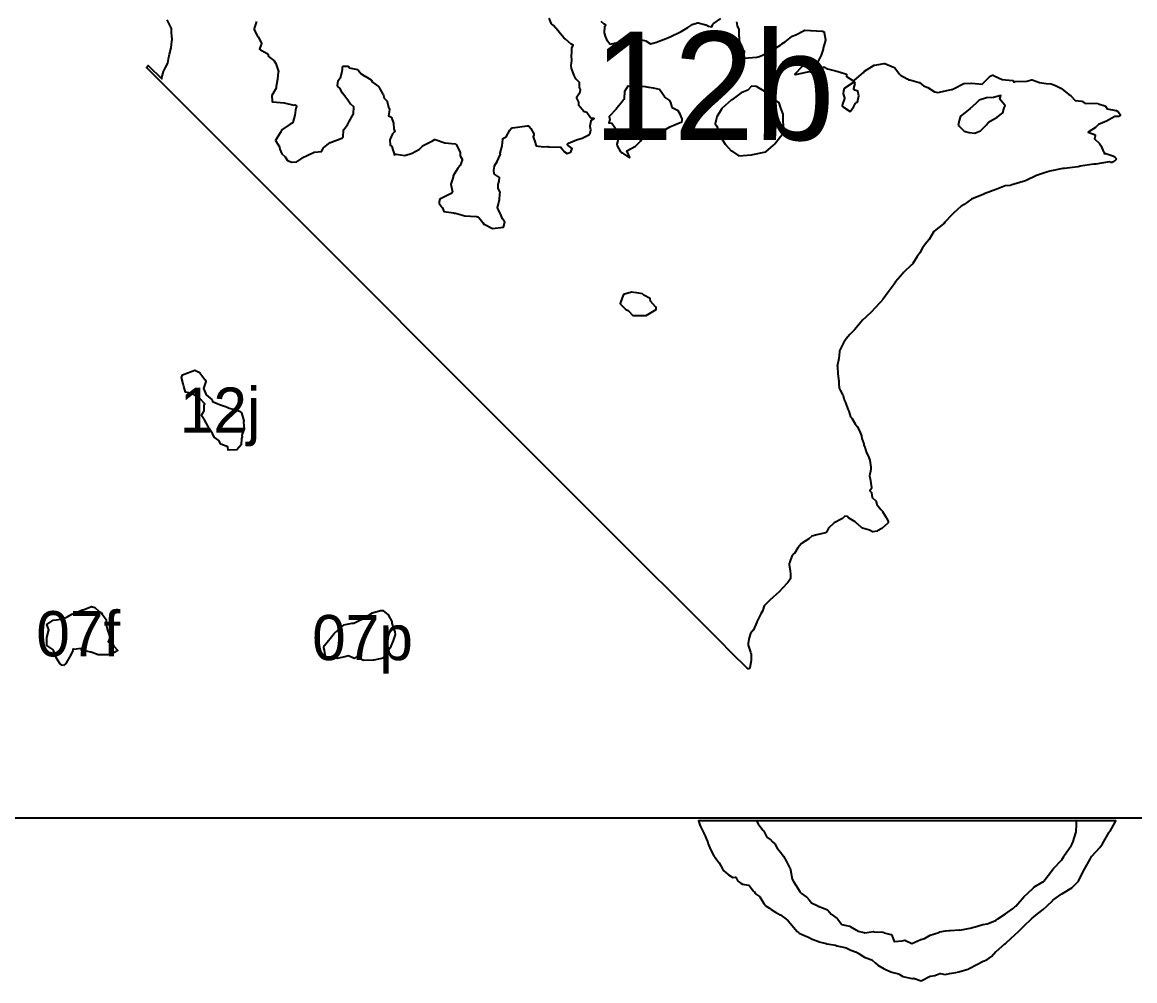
# Model space of a CAD drawing. Header units: millimetres. Extents: x 0 to 600, y 0 to 900.
# Drawn here: x 388.3 to 449.9, y 723.8 to 776.8 of the extents above; entities that cross this region are included whole.
import ezdxf
from ezdxf.enums import TextEntityAlignment as Align

# ---------------------------------------------------------------- set-up
doc = ezdxf.new("R2010")
doc.units = ezdxf.units.MM
doc.layers.add('CORTE', color=1, linetype='Continuous')
doc.layers.add('GRABADO', color=5, linetype='Continuous')

msp = doc.modelspace()

# ---------------------------------------------------------------- linework, layer by layer
at = {"layer": 'CORTE'}
for points in [[(401.284, 776.835), (401.144, 776.443), (401.147, 776.436), (401.148, 776.43), (401.156, 776.38), (401.318, 776.059), (401.368, 775.99), (401.371, 775.986), (401.373, 775.982), (401.542, 775.664), (401.544, 775.659), (401.547, 775.651), (401.549, 775.643), (401.55, 775.635), (401.55, 775.629), (401.55, 775.622), (401.549, 775.614), (401.547, 775.608), (401.452, 775.298), (401.5, 775.271), (401.872, 775.063), (401.879, 775.059), (401.885, 775.054), (401.889, 775.05), (401.896, 775.042), (401.901, 775.035), (401.903, 775.031), (401.906, 775.025), (401.908, 775.019), (401.943, 774.888), (402.244, 774.678), (402.252, 774.671), (402.258, 774.663), (402.261, 774.659), (402.346, 774.514), (402.348, 774.509), (402.351, 774.502), (402.48, 774.115), (402.487, 774.095), (402.488, 774.091), (402.49, 774.084), (402.49, 774.077), (402.49, 774.07), (402.489, 774.062), (402.488, 774.055), (402.486, 774.049), (402.484, 774.045), (402.478, 774.032), (402.433, 773.636), (402.433, 773.634), (402.366, 773.237), (402.368, 773.233), (402.369, 773.228), (402.375, 773.185), (402.376, 773.179), (402.375, 773.171), (402.375, 773.164), (402.373, 773.157), (402.371, 773.149), (402.368, 773.142), (402.365, 773.138), (402.118, 772.738), (402.149, 772.426), (402.15, 772.42), (402.149, 772.414), (402.149, 772.41), (402.147, 772.397), (402.177, 772.396), (402.179, 772.396), (402.804, 772.333), (402.808, 772.333), (403.347, 772.21), (403.413, 772.215), (403.419, 772.215), (403.424, 772.215), (403.431, 772.214), (403.438, 772.212), (403.446, 772.208), (403.453, 772.205), (403.46, 772.201), (403.47, 772.192), (403.475, 772.185), (403.479, 772.18), (403.482, 772.174), (403.486, 772.166), (403.488, 772.159), (403.489, 772.153), (403.49, 772.144), (403.49, 772.136), (403.489, 772.128), (403.488, 772.123), (403.486, 772.115), (403.483, 772.108), (403.466, 772.072), (403.464, 772.069), (403.461, 772.063), (403.401, 771.659), (403.401, 771.655), (403.296, 771.249), (403.295, 771.245), (403.292, 771.238), (403.288, 771.23), (403.284, 771.224), (403.279, 771.219), (403.274, 771.214), (403.268, 771.208), (403.261, 771.204), (403.256, 771.202), (403.149, 771.154), (402.678, 770.836), (402.582, 770.675), (402.326, 770.25), (402.55, 769.904), (402.552, 769.9), (402.556, 769.893), (402.558, 769.885), (402.559, 769.88), (402.577, 769.769), (402.674, 769.507), (402.848, 769.364), (402.853, 769.36), (402.858, 769.354), (402.861, 769.35), (402.997, 769.148), (403.225, 769.056), (403.503, 769.075), (403.804, 769.277), (403.809, 769.28), (404.117, 769.429), (404.473, 769.6), (404.476, 769.602), (404.485, 769.605), (404.492, 769.607), (404.496, 769.607), (404.874, 769.645), (404.989, 769.844), (404.992, 769.85), (404.998, 769.857), (405.002, 769.861), (405.005, 769.864), (405.354, 770.137), (405.359, 770.141), (405.365, 770.144), (405.37, 770.146), (405.991, 770.377), (406.043, 770.4), (406.044, 770.404), (406.047, 770.409), (406.067, 770.45), (406.092, 770.814), (406.093, 770.819), (406.094, 770.826), (406.097, 770.834), (406.1, 770.842), (406.104, 770.848), (406.107, 770.852), (406.312, 771.106), (406.414, 771.308), (406.649, 771.724), (406.647, 771.728), (406.645, 771.737), (406.645, 771.746), (406.659, 772.118), (406.494, 772.252), (406.489, 772.256), (406.485, 772.261), (406.483, 772.263), (406.326, 772.476), (406.325, 772.476), (406.172, 772.693), (406.037, 772.86), (406.034, 772.865), (406.031, 772.869), (405.881, 773.142), (405.783, 773.24), (405.78, 773.244), (405.775, 773.251), (405.771, 773.258), (405.768, 773.263), (405.766, 773.269), (405.764, 773.279), (405.763, 773.291), (405.763, 773.299), (405.794, 773.548), (405.795, 773.554), (405.797, 773.561), (405.8, 773.569), (405.804, 773.576), (405.807, 773.581), (405.951, 773.771), (406.014, 774.088), (406.015, 774.09), (406.037, 774.18), (406.028, 774.279), (406.027, 774.284), (406.028, 774.292), (406.029, 774.301), (406.031, 774.307), (406.033, 774.312), (406.036, 774.319), (406.039, 774.324), (406.044, 774.331), (406.049, 774.337), (406.054, 774.342), (406.061, 774.347), (406.066, 774.35), (406.072, 774.353), (406.079, 774.356), (406.084, 774.357), (406.091, 774.359), (406.097, 774.36), (406.308, 774.368), (406.312, 774.367), (406.319, 774.367), (406.326, 774.365), (406.332, 774.364), (406.34, 774.36), (406.347, 774.356), (406.352, 774.353), (406.356, 774.349), (406.364, 774.342), (406.369, 774.334), (406.405, 774.275), (406.866, 774.169), (406.873, 774.167), (406.885, 774.162), (406.894, 774.156), (406.898, 774.153), (406.903, 774.149), (406.907, 774.144), (407.071, 773.938), (407.282, 773.817), (407.284, 773.816), (407.622, 773.599), (407.626, 773.596), (407.632, 773.59), (407.636, 773.586), (407.64, 773.582), (407.643, 773.576), (407.705, 773.467), (408.03, 773.233), (408.034, 773.229), (408.041, 773.222), (408.046, 773.216), (408.049, 773.212), (408.108, 773.108), (408.274, 772.817), (408.276, 772.814), (408.279, 772.808), (408.337, 772.598), (408.491, 772.444), (408.494, 772.439), (408.498, 772.435), (408.502, 772.428), (408.505, 772.422), (408.507, 772.416), (408.509, 772.41), (408.576, 772.089), (408.621, 772.035), (408.624, 772.031), (408.627, 772.026), (408.631, 772.018), (408.634, 772.01), (408.635, 772.004), (408.636, 771.999), (408.637, 771.993), (408.637, 771.985), (408.625, 771.83), (408.624, 771.828), (408.592, 771.605), (408.71, 771.554), (408.713, 771.553), (408.72, 771.549), (408.73, 771.54), (408.737, 771.532), (408.741, 771.526), (408.745, 771.518), (408.747, 771.513), (408.86, 771.202), (408.862, 771.196), (408.864, 771.185), (408.879, 770.893), (408.921, 770.791), (408.923, 770.786), (408.925, 770.778), (408.926, 770.771), (408.927, 770.764), (408.926, 770.754), (408.924, 770.746), (408.923, 770.741), (408.92, 770.734), (408.917, 770.727), (408.913, 770.721), (408.908, 770.715), (408.904, 770.71), (408.805, 770.617), (408.656, 770.29), (408.679, 769.986), (408.725, 769.963), (408.733, 769.958), (408.742, 769.95), (408.749, 769.942), (408.754, 769.935), (408.757, 769.929), (408.759, 769.924), (408.849, 769.672), (408.849, 769.671), (408.898, 769.515), (408.899, 769.509), (408.9, 769.501), (408.901, 769.493), (408.9, 769.487), (408.9, 769.481), (408.898, 769.474), (408.895, 769.466), (408.892, 769.46), (408.891, 769.458), (408.984, 769.489), (408.99, 769.491), (408.996, 769.492), (409.002, 769.492), (409.01, 769.492), (409.016, 769.492), (409.481, 769.417), (409.897, 769.548), (410.291, 769.768), (410.456, 769.933), (410.46, 769.937), (410.467, 769.942), (410.472, 769.945), (411.019, 770.235), (411.105, 770.29), (411.109, 770.293), (411.117, 770.296), (411.124, 770.298), (411.13, 770.3), (411.139, 770.301), (411.146, 770.301), (411.153, 770.3), (411.159, 770.299), (411.165, 770.298), (411.692, 770.123), (412.285, 770.056), (412.29, 770.055), (412.296, 770.053), (412.304, 770.05), (412.312, 770.046), (412.317, 770.043), (412.321, 770.04), (412.327, 770.034), (412.333, 770.028), (412.337, 770.022), (412.34, 770.016), (412.366, 769.967), (412.536, 769.618), (412.538, 769.614), (412.541, 769.606), (412.542, 769.599), (412.543, 769.594), (412.556, 769.399), (412.657, 769.219), (412.66, 769.213), (412.663, 769.204), (412.664, 769.198), (412.666, 769.192), (412.666, 769.184), (412.666, 769.174), (412.665, 769.167), (412.664, 769.162), (412.661, 769.156), (412.543, 768.865), (412.542, 768.861), (412.537, 768.853), (412.533, 768.848), (412.397, 768.681), (412.157, 768.29), (412.159, 768.275), (412.161, 768.25), (412.162, 768.245), (412.162, 768.235), (412.16, 768.227), (412.159, 768.222), (412.028, 767.823), (412.111, 767.472), (412.112, 767.468), (412.113, 767.462), (412.116, 767.421), (412.116, 767.416), (412.116, 767.407), (412.113, 767.397), (412.111, 767.39), (412.094, 767.35), (412.092, 767.345), (412.089, 767.339), (412.084, 767.333), (412.08, 767.328), (412.074, 767.322), (412.066, 767.316), (412.062, 767.314), (412.059, 767.312), (411.944, 767.26), (411.429, 766.999), (411.383, 766.88), (411.392, 766.763), (411.56, 766.543), (411.564, 766.537), (411.569, 766.528), (411.571, 766.523), (411.636, 766.324), (412.184, 766.244), (412.189, 766.243), (412.231, 766.23), (412.275, 766.228), (412.282, 766.227), (412.288, 766.226), (412.816, 766.077), (413.435, 766.05), (413.44, 766.05), (413.449, 766.048), (413.518, 766.023), (413.524, 766.021), (413.557, 766.003), (413.561, 766), (413.565, 765.997), (413.572, 765.992), (413.576, 765.987), (413.799, 765.711), (413.801, 765.708), (413.859, 765.621), (413.861, 765.62), (413.865, 765.618), (413.912, 765.594), (414.343, 765.387), (414.953, 765.445), (415.03, 765.726), (414.903, 765.901), (414.898, 765.909), (414.817, 766.1), (414.665, 766.418), (414.625, 766.492), (414.623, 766.497), (414.62, 766.504), (414.619, 766.509), (414.618, 766.516), (414.617, 766.526), (414.618, 766.534), (414.618, 766.539), (414.619, 766.544), (414.653, 766.664), (414.731, 766.974), (414.739, 767.276), (414.739, 767.281), (414.74, 767.286), (414.757, 767.38), (414.659, 767.595), (414.656, 767.605), (414.655, 767.615), (414.647, 767.796), (414.647, 767.804), (414.649, 767.811), (414.65, 767.816), (414.706, 767.995), (414.734, 768.194), (414.457, 768.376), (414.453, 768.379), (414.447, 768.385), (414.441, 768.391), (414.438, 768.395), (414.434, 768.402), (414.43, 768.41), (414.428, 768.415), (414.427, 768.422), (414.426, 768.428), (414.408, 768.597), (414.407, 768.603), (414.408, 768.613), (414.44, 768.833), (414.441, 768.836), (414.443, 768.843), (414.447, 768.853), (414.589, 769.087), (414.777, 769.492), (414.774, 769.498), (414.772, 769.504), (414.771, 769.511), (414.77, 769.52), (414.77, 769.529), (414.772, 769.538), (414.881, 769.95), (414.908, 770.322), (414.909, 770.329), (414.912, 770.34), (414.917, 770.351), (414.921, 770.357), (414.924, 770.362), (414.928, 770.367), (414.934, 770.373), (414.946, 770.381), (415.097, 770.446), (415.297, 770.816), (415.3, 770.821), (415.353, 770.893), (415.355, 770.895), (415.368, 770.909), (415.372, 770.914), (415.378, 770.919), (415.383, 770.922), (415.388, 770.925), (415.427, 770.942), (415.431, 770.944), (415.438, 770.946), (415.444, 770.947), (416.266, 771.063), (416.274, 771.064), (416.28, 771.064), (416.285, 771.063), (416.323, 771.056), (416.33, 771.054), (416.335, 771.052), (416.342, 771.049), (416.348, 771.044), (416.353, 771.041), (416.359, 771.036), (416.364, 771.03), (416.372, 771.019), (416.457, 770.911), (416.46, 770.906), (416.625, 770.619), (416.627, 770.614), (416.629, 770.609), (416.631, 770.602), (416.633, 770.594), (416.633, 770.581), (416.631, 770.571), (416.63, 770.565), (416.596, 770.455), (416.678, 770.193), (416.751, 769.96), (417.166, 769.903), (417.379, 769.914), (417.383, 769.914), (417.388, 769.914), (417.396, 769.912), (417.401, 769.911), (417.457, 769.893), (418.088, 769.882), (418.095, 769.882), (418.105, 769.88), (418.111, 769.878), (418.119, 769.875), (418.126, 769.871), (418.13, 769.868), (418.136, 769.863), (418.144, 769.856), (418.147, 769.851), (418.315, 769.617), (418.468, 769.528), (418.647, 769.606), (418.684, 769.665), (418.748, 769.8), (418.526, 769.966), (418.521, 769.969), (418.514, 769.977), (418.509, 769.983), (418.506, 769.988), (418.502, 769.995), (418.5, 770), (418.498, 770.008), (418.496, 770.016), (418.495, 770.024), (418.496, 770.033), (418.497, 770.039), (418.498, 770.046), (418.5, 770.051), (418.503, 770.06), (418.508, 770.067), (418.512, 770.073), (418.517, 770.079), (418.522, 770.083), (418.527, 770.087), (418.535, 770.092), (418.54, 770.094), (418.987, 770.285), (418.991, 770.286), (419.298, 770.376), (419.666, 770.554), (419.745, 770.655), (419.784, 770.84), (419.74, 771.03), (419.739, 771.035), (419.738, 771.042), (419.739, 771.052), (419.739, 771.057), (419.79, 771.344), (419.791, 771.35), (419.793, 771.354), (419.796, 771.363), (419.801, 771.37), (419.804, 771.375), (419.81, 771.382), (419.815, 771.386), (419.821, 771.391), (419.827, 771.394), (419.961, 771.466), (419.823, 771.474), (419.817, 771.475), (419.81, 771.476), (419.804, 771.478), (419.797, 771.481), (419.789, 771.486), (419.778, 771.494), (419.77, 771.502), (419.562, 771.794), (419.422, 771.829), (419.418, 771.831), (419.412, 771.833), (419.405, 771.836), (419.398, 771.841), (419.389, 771.848), (419.385, 771.853), (419.124, 772.176), (419.121, 772.18), (419.117, 772.187), (419.115, 772.192), (419.112, 772.199), (419.109, 772.213), (419.109, 772.224), (419.119, 772.378), (419.007, 772.594), (419.005, 772.598), (419.002, 772.607), (419, 772.615), (418.999, 772.62), (418.998, 772.628), (418.999, 772.634), (419, 772.641), (419.002, 772.65), (419.004, 772.655), (419.006, 772.66), (419.009, 772.666), (419.186, 772.945), (419.21, 773.068), (419.17, 773.141), (419.167, 773.147), (419.165, 773.155), (419.163, 773.162), (419.162, 773.169), (419.147, 773.46), (418.963, 773.644), (418.958, 773.649), (418.954, 773.655), (418.951, 773.66), (418.864, 773.843), (418.863, 773.846), (418.737, 774.19), (418.709, 774.239), (418.707, 774.242), (418.705, 774.247), (418.703, 774.256), (418.702, 774.263), (418.687, 774.388), (418.686, 774.396), (418.687, 774.403), (418.723, 774.7), (418.709, 774.938), (418.709, 774.943), (418.724, 775.125), (418.733, 775.334), (418.734, 775.34), (418.735, 775.349), (418.737, 775.353), (418.794, 775.522), (418.703, 775.578), (418.699, 775.581), (418.375, 775.852), (418.373, 775.854), (418.293, 775.929), (418.024, 776.235), (418.022, 776.238), (417.95, 776.336), (417.711, 776.608), (417.598, 776.703), (417.593, 776.707), (417.587, 776.714), (417.581, 776.723), (417.579, 776.727), (417.577, 776.732), (417.476, 777.026)], [(427.841, 776.821), (427.878, 776.593), (427.96, 776.436), (427.962, 776.431), (427.965, 776.423), (427.966, 776.418), (427.967, 776.41), (427.967, 776.404), (427.966, 776.069), (427.965, 776.004), (427.98, 775.983), (427.983, 775.978), (427.988, 775.969), (427.99, 775.961), (427.992, 775.955), (427.992, 775.949), (428.017, 775.589), (428.128, 775.39), (428.254, 775.225), (428.257, 775.221), (428.262, 775.212), (428.265, 775.205), (428.268, 775.197), (428.269, 775.189), (428.27, 775.183), (428.269, 775.176), (428.238, 774.812), (428.238, 774.807), (428.256, 774.803), (428.974, 774.864), (429.117, 774.892), (429.314, 774.988), (429.758, 775.214), (430.288, 775.544), (430.352, 775.589), (430.354, 775.59), (430.539, 775.709), (430.912, 776.009), (430.918, 776.014), (430.928, 776.019), (431.117, 776.087), (431.581, 776.34), (431.585, 776.343), (431.592, 776.345), (431.6, 776.347), (431.608, 776.349), (431.615, 776.349), (431.62, 776.349), (431.931, 776.328), (432.598, 776.297), (432.603, 776.297), (432.606, 776.296), (432.643, 776.288), (432.648, 776.287), (432.659, 776.284), (432.667, 776.279), (432.671, 776.276), (432.675, 776.273), (432.681, 776.268), (432.688, 776.26), (432.693, 776.253), (432.695, 776.249), (432.698, 776.243), (432.701, 776.235), (432.702, 776.228), (432.765, 775.822), (432.765, 775.817), (432.765, 775.811), (432.764, 775.801), (432.763, 775.795), (432.651, 775.408), (432.651, 775.406), (432.639, 775.369), (432.646, 775.33), (432.647, 775.326), (432.647, 775.319), (432.647, 775.311), (432.646, 775.306), (432.645, 775.298), (432.643, 775.293), (432.504, 774.907), (432.502, 774.902), (432.5, 774.899), (432.336, 774.601), (432.333, 774.595), (432.327, 774.587), (432.322, 774.582), (432.318, 774.578), (432.31, 774.573), (432.303, 774.569), (432.296, 774.566), (432.288, 774.564), (432.282, 774.563), (432.276, 774.562), (431.783, 774.543), (431.486, 774.451), (431.475, 774.355), (431.473, 774.346), (431.47, 774.337), (431.467, 774.331), (431.464, 774.326), (431.459, 774.319), (431.073, 773.92), (431.134, 773.894), (431.866, 774.062), (431.87, 774.062), (431.875, 774.063), (431.884, 774.063), (431.89, 774.062), (431.943, 774.055), (432.303, 774.147), (432.648, 774.301), (432.652, 774.303), (432.659, 774.305), (432.666, 774.306), (432.671, 774.306), (432.68, 774.307), (432.687, 774.306), (432.693, 774.305), (432.702, 774.302), (432.707, 774.3), (432.836, 774.24), (432.842, 774.237), (432.87, 774.218), (433.401, 774.086), (433.403, 774.086), (433.882, 773.942), (433.887, 773.94), (433.895, 773.936), (433.902, 773.932), (433.906, 773.929), (433.912, 773.923), (433.918, 773.917), (433.921, 773.913), (433.926, 773.906), (433.929, 773.897), (433.931, 773.892), (433.933, 773.886), (433.934, 773.879), (433.934, 773.873), (433.935, 773.791), (434.286, 773.564), (434.29, 773.561), (434.296, 773.556), (434.302, 773.55), (434.305, 773.545), (434.309, 773.539), (434.313, 773.531), (434.315, 773.525), (434.317, 773.518), (434.318, 773.509), (434.318, 773.501), (434.318, 773.496), (434.317, 773.488), (434.315, 773.479), (434.312, 773.473), (434.309, 773.466), (434.305, 773.46), (434.301, 773.454), (434.296, 773.449), (434.29, 773.444), (434.285, 773.44), (433.796, 773.129), (433.759, 772.989), (433.743, 772.826), (433.813, 772.61), (433.815, 772.604), (433.816, 772.595), (433.816, 772.588), (433.816, 772.58), (433.815, 772.572), (433.813, 772.566), (433.713, 772.264), (433.69, 772.161), (433.713, 772.123), (434.128, 771.858), (434.314, 772.09), (434.43, 772.311), (434.435, 772.319), (434.439, 772.324), (434.444, 772.329), (434.45, 772.333), (434.457, 772.338), (434.464, 772.341), (434.467, 772.342), (434.534, 772.365), (434.604, 772.72), (434.553, 772.974), (434.384, 773.034), (434.378, 773.036), (434.372, 773.04), (434.368, 773.042), (434.362, 773.047), (434.354, 773.055), (434.347, 773.064), (434.343, 773.072), (434.34, 773.077), (434.338, 773.086), (434.336, 773.093), (434.336, 773.097), (434.335, 773.106), (434.336, 773.116), (434.337, 773.12), (434.401, 773.405), (434.363, 773.502), (434.36, 773.508), (434.358, 773.518), (434.358, 773.524), (434.358, 773.533), (434.358, 773.541), (434.359, 773.546), (434.361, 773.553), (434.366, 773.564), (434.369, 773.569), (434.372, 773.573), (434.377, 773.579), (434.381, 773.584), (434.863, 774.005), (434.916, 774.075), (434.919, 774.079), (434.922, 774.082), (434.929, 774.088), (435.466, 774.416), (435.47, 774.418), (435.477, 774.421), (435.485, 774.424), (435.489, 774.425), (436.017, 774.513), (436.023, 774.514), (436.03, 774.514), (436.036, 774.514), (436.042, 774.513), (436.052, 774.51), (436.056, 774.508), (436.526, 774.31), (436.53, 774.308), (436.581, 774.278), (436.587, 774.275), (436.596, 774.268), (436.601, 774.262), (436.865, 773.916), (436.92, 773.87), (437.28, 773.659), (437.365, 773.609), (437.43, 773.604), (437.435, 773.603), (437.441, 773.602), (437.955, 773.461), (437.96, 773.459), (437.97, 773.455), (437.978, 773.45), (438.198, 773.276), (438.428, 773.178), (438.432, 773.175), (438.434, 773.174), (438.795, 772.945), (438.885, 772.922), (438.978, 772.913), (439.74, 773.063), (439.742, 773.064), (439.783, 773.07), (439.847, 773.1), (440.42, 773.399), (440.425, 773.401), (440.431, 773.403), (440.439, 773.405), (440.446, 773.406), (440.856, 773.429), (440.861, 773.429), (440.864, 773.429), (441.441, 773.374), (441.865, 773.798), (441.875, 773.806), (441.946, 773.84), (441.952, 773.842), (442.01, 773.859), (442.016, 773.861), (442.025, 773.861), (442.029, 773.862), (442.036, 773.861), (442.047, 773.86), (442.055, 773.857), (442.065, 773.853), (442.074, 773.847), (442.078, 773.843), (442.099, 773.825), (442.545, 773.616), (443.12, 773.562), (443.131, 773.561), (443.142, 773.556), (443.15, 773.552), (443.157, 773.547), (443.164, 773.541), (443.169, 773.535), (443.173, 773.53), (443.177, 773.523), (443.182, 773.512), (443.186, 773.496), (443.186, 773.485), (443.185, 773.481), (443.184, 773.473), (443.183, 773.468), (443.262, 773.504), (443.267, 773.506), (443.277, 773.509), (443.284, 773.51), (443.288, 773.511), (443.906, 773.531), (444.167, 773.601), (444.173, 773.602), (444.179, 773.603), (444.185, 773.603), (444.194, 773.602), (444.202, 773.601), (444.208, 773.599), (444.603, 773.458), (444.976, 773.403), (445.251, 773.378), (445.258, 773.377), (445.265, 773.375), (445.49, 773.299), (445.496, 773.297), (445.792, 773.141), (445.796, 773.138), (445.864, 773.089), (445.865, 773.089), (446.215, 772.814), (446.337, 772.736), (446.342, 772.733), (446.349, 772.727), (446.352, 772.724), (446.587, 772.464), (446.963, 772.417), (446.968, 772.416), (446.976, 772.414), (446.985, 772.411), (446.99, 772.407), (446.994, 772.405), (447.141, 772.3), (447.426, 772.321), (447.432, 772.321), (447.858, 772.289), (447.866, 772.288), (447.872, 772.286), (448.232, 772.169), (448.238, 772.167), (448.245, 772.163), (448.25, 772.16), (448.254, 772.157), (448.261, 772.151), (448.266, 772.144), (448.269, 772.14), (448.358, 772.004), (448.841, 771.908), (448.848, 771.906), (448.855, 771.903), (448.86, 771.901), (448.94, 771.853), (448.961, 771.842), (448.966, 771.839), (448.97, 771.836), (448.977, 771.83), (448.982, 771.824), (448.985, 771.82), (449.067, 771.695), (449.068, 771.692), (449.072, 771.685), (449.074, 771.678), (449.076, 771.672), (449.077, 771.665), (449.077, 771.657), (449.077, 771.649), (449.076, 771.642), (449.074, 771.635), (449.072, 771.63), (449.069, 771.621), (449.061, 771.61), (449.057, 771.605), (449.05, 771.599), (449.041, 771.592), (449.035, 771.589), (449.027, 771.586), (449.017, 771.583), (449.01, 771.582), (449.006, 771.582), (448.783, 771.574), (448.318, 771.325), (448.315, 771.324), (447.883, 771.139), (447.716, 770.972), (447.71, 770.967), (447.307, 770.702), (447.653, 770.581), (447.658, 770.579), (447.664, 770.575), (447.668, 770.573), (447.674, 770.569), (447.683, 770.56), (447.689, 770.551), (447.695, 770.541), (447.698, 770.531), (447.7, 770.522), (447.701, 770.512), (447.7, 770.501), (447.699, 770.494), (447.661, 770.345), (447.932, 770.074), (447.936, 770.07), (447.992, 769.995), (447.994, 769.992), (447.999, 769.983), (448.001, 769.978), (448.11, 769.704), (448.183, 769.595), (448.186, 769.59), (448.189, 769.583), (448.192, 769.576), (448.193, 769.57), (448.195, 769.562), (448.195, 769.554), (448.195, 769.547), (448.193, 769.539), (448.192, 769.534), (448.191, 769.532), (448.272, 769.524), (448.278, 769.523), (448.284, 769.522), (448.678, 769.391), (448.683, 769.389), (448.69, 769.386), (448.695, 769.382), (448.699, 769.38), (448.82, 769.282), (448.825, 769.278), (448.831, 769.271), (448.834, 769.266), (448.836, 769.263), (448.84, 769.256), (448.844, 769.247), (448.845, 769.24), (448.846, 769.232), (448.847, 769.223), (448.846, 769.218), (448.846, 769.213), (448.844, 769.203), (448.841, 769.195), (448.838, 769.189), (448.835, 769.184), (448.831, 769.178), (448.826, 769.173), (448.82, 769.167), (448.815, 769.163), (448.643, 769.047), (448.638, 769.043), (448.633, 769.041), (448.625, 769.038), (448.618, 769.036), (448.612, 769.035), (448.605, 769.035), (448.599, 769.035), (448.59, 769.035), (448.584, 769.037), (448.473, 769.066), (447.736, 768.933), (447.729, 768.932), (447.721, 768.932), (447.718, 768.932), (447.614, 768.942), (446.866, 768.82), (446.743, 768.799), (446.741, 768.799), (445.995, 768.706), (445.895, 768.693), (445.186, 768.543), (444.937, 768.468), (444.438, 768.32), (443.878, 768.04), (443.874, 768.039), (443.775, 768.001), (443.707, 767.974), (443.704, 767.973), (443.016, 767.769), (443.012, 767.768), (443.006, 767.767), (442.72, 767.732), (442.254, 767.557), (441.552, 767.289), (441.547, 767.287), (441.544, 767.286), (441.538, 767.283), (440.857, 767.002), (440.437, 766.715), (440.277, 766.617), (439.859, 766.218), (439.779, 766.145), (439.38, 765.734), (439.313, 765.645), (439.31, 765.641), (439.303, 765.634), (438.775, 765.224), (438.769, 765.216), (438.499, 764.772), (438.497, 764.768), (438.376, 764.616), (438.145, 764.3), (437.984, 764.035), (437.983, 764.033), (437.847, 763.837), (437.599, 763.436), (437.595, 763.432), (437.537, 763.363), (437.534, 763.36), (437.09, 762.944), (437.027, 762.871), (436.648, 762.423), (436.64, 762.408), (436.638, 762.402), (436.567, 762.305), (436.288, 761.926), (436.287, 761.924), (436.228, 761.853), (435.944, 761.454), (435.799, 761.292), (435.5, 760.966), (435.326, 760.779), (435.325, 760.777), (435.002, 760.471), (434.822, 760.301), (434.55, 759.99), (434.367, 759.777), (434.109, 759.505), (433.905, 759.266), (433.759, 759.045), (433.563, 758.649), (433.547, 758.608), (433.536, 758.553), (433.498, 758.19), (433.429, 757.826), (433.429, 757.826), (433.419, 757.777), (433.429, 757.755), (433.432, 757.747), (433.435, 757.737), (433.435, 757.731), (433.455, 757.357), (433.49, 757.048), (433.503, 756.942), (433.503, 756.938), (433.507, 756.78), (433.517, 756.538), (433.577, 756.434), (433.73, 756.163), (433.732, 756.159), (433.736, 756.15), (433.737, 756.145), (433.8, 755.901), (433.872, 755.755), (433.873, 755.751), (434.009, 755.379), (434.021, 755.358), (434.023, 755.354), (434.025, 755.35), (434.053, 755.27), (434.157, 754.959), (434.226, 754.882), (434.23, 754.877), (434.414, 754.576), (434.519, 754.424), (434.522, 754.42), (434.641, 754.179), (434.641, 754.177), (434.76, 753.906), (434.762, 753.9), (434.764, 753.894), (434.787, 753.761), (434.884, 753.453), (434.886, 753.447), (434.887, 753.438), (434.887, 753.432), (434.885, 753.367), (434.899, 753.355), (434.905, 753.35), (434.911, 753.342), (434.914, 753.338), (434.918, 753.331), (434.92, 753.325), (435.041, 752.965), (435.125, 752.799), (435.127, 752.795), (435.217, 752.562), (435.218, 752.557), (435.219, 752.552), (435.269, 752.178), (435.278, 752.138), (435.279, 752.133), (435.279, 752.128), (435.279, 752.055), (435.278, 752.049), (435.278, 752.046), (435.208, 751.693), (435.263, 751.432), (435.264, 751.427), (435.274, 751.29), (435.319, 751.048), (435.321, 751.041), (435.321, 751.032), (435.32, 751.029), (435.32, 751.022), (435.318, 751.015), (435.316, 751.009), (435.313, 751.001), (435.309, 750.995), (435.221, 750.858), (435.296, 750.783), (435.299, 750.78), (435.304, 750.774), (435.308, 750.767), (435.311, 750.76), (435.314, 750.75), (435.315, 750.745), (435.357, 750.486), (435.553, 750.303), (435.56, 750.294), (435.564, 750.287), (435.567, 750.282), (435.57, 750.273), (435.572, 750.266), (435.606, 750.096), (435.83, 749.836), (435.921, 749.735), (435.925, 749.729), (435.928, 749.724), (436.119, 749.379), (436.15, 749.349), (436.154, 749.345), (436.157, 749.34), (436.16, 749.336), (436.163, 749.331), (436.238, 749.157), (436.239, 749.153), (436.24, 749.149), (436.242, 749.141), (436.242, 749.131), (436.242, 749.125), (436.241, 749.119), (436.24, 749.111), (436.237, 749.104), (436.235, 749.1), (436.233, 749.094), (436.228, 749.087), (436.221, 749.078), (436.217, 749.075), (435.889, 748.783), (435.884, 748.779), (435.878, 748.775), (435.651, 748.64), (435.645, 748.636), (435.636, 748.633), (435.631, 748.631), (435.626, 748.63), (435.406, 748.595), (435.403, 748.594), (435.394, 748.594), (435.384, 748.595), (435.377, 748.597), (435.37, 748.599), (435.366, 748.6), (435.196, 748.682), (434.824, 748.788), (434.82, 748.79), (434.812, 748.793), (434.804, 748.798), (434.8, 748.801), (434.531, 749.027), (434.528, 749.03), (434.412, 749.152), (434.041, 749.371), (434.036, 749.375), (434.032, 749.378), (434.025, 749.384), (434.02, 749.391), (434.018, 749.393), (433.985, 749.447), (433.829, 749.457), (433.69, 749.318), (433.687, 749.315), (433.679, 749.31), (433.25, 749.083), (432.932, 748.796), (432.818, 748.58), (432.816, 748.576), (432.812, 748.57), (432.806, 748.563), (432.8, 748.558), (432.793, 748.553), (432.783, 748.548), (432.777, 748.545), (432.772, 748.544), (432.293, 748.432), (432.011, 748.346), (431.851, 748.212), (431.847, 748.209), (431.443, 747.955), (431.243, 747.716), (431.043, 747.401), (431.039, 747.396), (431.035, 747.391), (430.899, 747.25), (430.789, 746.924), (430.787, 746.92), (430.748, 746.833), (430.755, 746.771), (430.811, 746.446), (430.812, 746.443), (430.828, 746.251), (430.828, 746.247), (430.826, 746.01), (430.826, 746.006), (430.825, 745.997), (430.822, 745.987), (430.818, 745.978), (430.813, 745.97), (430.678, 745.794), (430.676, 745.791), (430.385, 745.481), (430.202, 745.277), (430.199, 745.274), (429.865, 744.982), (429.692, 744.803), (429.691, 744.802), (429.381, 744.504), (429.308, 744.255), (429.306, 744.247), (429.302, 744.24), (429.3, 744.236), (429.183, 744.058), (428.987, 743.64), (428.986, 743.637), (428.973, 743.614), (428.972, 743.609), (428.971, 743.606), (428.969, 743.602), (428.777, 743.164), (428.774, 743.157), (428.768, 743.148), (428.614, 742.964), (428.543, 742.721), (428.495, 742.424), (428.487, 742.318), (428.564, 742.097), (428.624, 741.93), (428.643, 741.865), (428.645, 741.862), (428.646, 741.855), (428.646, 741.85), (428.66, 741.49), (428.66, 741.483), (428.659, 741.476), (428.578, 741.062), (428.577, 741.058), (428.575, 741.052), (428.57, 741.043), (428.566, 741.035), (428.562, 741.03), (428.557, 741.025), (428.552, 741.021), (428.547, 741.017), (428.54, 741.012), (428.531, 741.008), (428.524, 741.006), (428.519, 741.005), (428.513, 741.004), (428.506, 741.003), (428.497, 741.004), (428.489, 741.005), (428.483, 741.006), (428.477, 741.008), (428.468, 741.012), (428.462, 741.017), (428.458, 741.02), (428.453, 741.023), (427.555, 741.922), (426.935, 742.541), (426.381, 743.096), (425.426, 744.051), (424.983, 744.494), (424.482, 744.995), (423.96, 745.517), (423.329, 746.147), (395.183, 774.293), (395.289, 774.399), (396.034, 773.655), (396.034, 773.707), (396.034, 773.713), (396.036, 773.721), (396.037, 773.726), (396.136, 774.065), (396.138, 774.07), (396.139, 774.074), (396.241, 774.288), (396.242, 774.29), (396.375, 774.523), (396.43, 774.855), (396.449, 774.942), (396.458, 775.024), (396.459, 775.03), (396.552, 775.38), (396.594, 775.753), (396.594, 775.756), (396.603, 775.804), (396.605, 775.848), (396.573, 776.209), (396.573, 776.213), (396.575, 776.448), (396.502, 776.587), (396.502, 776.588), (396.336, 776.928)], [(420.333, 776.858), (420.508, 776.703), (420.523, 776.702), (420.528, 776.701), (420.534, 776.699), (420.543, 776.696), (420.551, 776.692), (420.556, 776.689), (420.56, 776.686), (420.566, 776.681), (420.572, 776.674), (420.576, 776.668), (420.58, 776.66), (420.583, 776.655), (420.585, 776.649), (420.587, 776.64), (420.588, 776.633), (420.588, 776.628), (420.588, 776.619), (420.586, 776.609), (420.583, 776.599), (420.578, 776.59), (420.575, 776.586), (420.57, 776.579), (420.564, 776.573), (420.56, 776.569), (420.554, 776.565), (420.546, 776.56), (420.546, 776.56), (420.527, 776.204), (420.584, 775.958), (420.655, 775.838), (420.858, 775.588), (421.425, 775.701), (421.913, 776.037), (421.93, 776.09), (421.932, 776.095), (421.935, 776.102), (421.939, 776.109), (421.943, 776.115), (421.948, 776.12), (421.953, 776.124), (421.958, 776.128), (421.967, 776.133), (421.972, 776.136), (421.979, 776.139), (421.989, 776.141), (422, 776.142), (422.009, 776.141), (422.012, 776.141), (422.123, 776.121), (422.129, 776.12), (422.136, 776.118), (422.141, 776.115), (422.149, 776.111), (422.156, 776.107), (422.158, 776.104), (422.162, 776.102), (422.19, 776.072), (422.584, 775.822), (422.831, 775.758), (422.835, 775.757), (422.843, 775.754), (422.849, 775.75), (423.078, 775.603), (423.415, 775.684), (424.047, 775.934), (424.112, 775.961), (424.163, 775.982), (424.771, 776.273), (425.141, 776.505), (425.365, 776.655), (425.369, 776.657), (425.375, 776.66), (425.381, 776.662), (425.687, 776.76), (425.692, 776.762), (425.699, 776.763), (425.704, 776.763), (425.712, 776.763), (425.721, 776.762), (425.726, 776.761), (426.143, 776.647), (426.149, 776.646), (426.156, 776.643), (426.288, 776.575), (426.485, 776.531), (426.527, 776.668), (426.529, 776.673), (426.531, 776.677), (426.534, 776.682), (426.539, 776.689), (426.543, 776.694), (426.549, 776.7), (426.978, 777.003)], [(355.584, 732.757), (462.242, 732.757)]]:
    msp.add_lwpolyline(points, dxfattribs=at)
for points in [[(421.417, 769.627), (421.515, 769.557), (421.928, 769.282), (421.94, 769.307), (421.769, 769.68), (422.253, 769.936), (422.523, 770.217), (422.701, 770.477), (423.22, 770.592), (423.536, 770.647), (423.868, 770.843), (424.151, 771.005), (424.505, 771.147), (424.816, 771.276), (424.834, 771.353), (424.843, 771.451), (424.73, 771.713), (424.618, 771.896), (424.28, 772.054), (424.231, 772.301), (424.153, 772.458), (423.884, 772.646), (423.753, 772.832), (423.588, 773.068), (423.245, 773.144), (422.996, 773.175), (422.811, 773.209), (422.324, 773.233), (421.827, 773.258), (421.647, 772.958), (421.629, 772.564), (421.605, 772.515), (421.502, 772.377), (421.216, 772.031), (421.18, 771.985), (420.802, 771.572), (420.831, 771.415), (420.77, 771.23), (420.941, 771.211), (421.208, 770.838), (421.231, 770.676), (421.316, 770.404), (421.224, 770.039), (421.231, 769.979), (421.235, 769.95), (421.417, 769.627)], [(427.55, 769.677), (427.569, 769.668), (427.966, 769.391), (428.681, 769.449), (428.746, 769.465), (429.46, 769.623), (429.882, 769.997), (429.959, 770.069), (430.285, 770.47), (430.392, 770.591), (430.467, 770.877), (430.443, 771.137), (430.419, 771.28), (430.417, 771.505), (430.423, 771.698), (430.39, 771.803), (430.275, 772.084), (430.2, 772.324), (430.03, 772.433), (429.802, 772.647), (429.647, 772.803), (429.404, 772.966), (429.094, 773.138), (428.948, 773.228), (428.681, 773.263), (428.465, 773.04), (428.108, 772.879), (427.576, 772.496), (427.55, 772.474), (427.216, 772.176), (427.029, 772.025), (427.027, 772.022), (427.018, 771.984), (426.758, 771.563), (426.718, 771.403), (426.658, 771.17), (426.747, 771.041), (426.842, 770.787), (426.951, 770.497), (426.997, 770.397), (427.216, 770.039), (427.228, 770.019), (427.55, 769.677)], [(440.105, 771.074), (440.186, 771.017), (440.447, 770.756), (440.726, 770.693), (441.039, 770.662), (441.163, 770.701), (441.343, 770.777), (441.68, 771.114), (441.791, 771.258), (442.274, 771.53), (442.581, 771.778), (442.658, 772.061), (442.704, 772.172), (442.671, 772.23), (442.423, 772.539), (442.463, 772.736), (442.07, 772.633), (441.685, 772.615), (441.272, 772.485), (441.083, 772.296), (440.765, 772.027), (440.479, 771.786), (440.239, 771.599), (440.162, 771.356), (440.105, 771.074)], [(421.429, 761.182), (421.72, 760.891), (421.838, 760.842), (422.113, 760.567), (422.667, 760.555), (422.806, 760.557), (422.818, 760.559), (422.834, 760.571), (423.389, 760.896), (423.39, 760.994), (423.358, 761.047), (423.09, 761.362), (423.073, 761.506), (422.714, 761.695), (422.642, 761.757), (422.43, 761.8), (422.039, 761.848), (421.59, 761.734), (421.508, 761.546), (421.412, 761.226), (421.429, 761.182)], [(398.419, 757.024), (398.452, 757.013), (398.473, 756.919), (398.349, 756.519), (398.45, 756.259), (398.499, 756.167), (398.827, 755.903), (398.84, 755.797), (399.23, 755.641), (399.608, 755.504), (399.756, 755.429), (400.052, 755.358), (400.344, 755.263), (400.456, 755.171), (400.54, 754.869), (400.577, 754.726), (400.565, 754.637), (400.597, 754.293), (400.468, 753.936), (400.479, 753.855), (400.442, 753.763), (400.438, 753.409), (400.191, 753.124), (399.704, 753.106), (399.69, 753.298), (399.299, 753.442), (399.192, 753.651), (398.936, 753.834), (398.838, 754.039), (398.665, 754.317), (398.598, 754.424), (398.397, 754.787), (398.38, 754.81), (398.236, 755.026), (398.372, 755.295), (398.385, 755.578), (398.412, 755.684), (398.148, 755.978), (398.083, 756.008), (397.712, 756.256), (397.344, 756.33), (397.259, 756.636), (397.218, 756.781), (397.128, 757.132), (397.175, 757.272), (397.872, 757.531), (398.077, 757.433), (398.145, 757.392), (398.419, 757.024)], [(390.598, 741.198), (390.496, 741.216), (390.385, 741.301), (390.203, 741.607), (390.038, 742.026), (390.03, 742.063), (390.011, 742.078), (389.673, 742.295), (389.673, 742.751), (389.78, 743.173), (389.668, 743.465), (390.026, 743.702), (390.208, 743.731), (390.556, 743.787), (390.845, 743.906), (391.065, 744.045), (391.473, 744.199), (391.622, 744.274), (391.657, 744.256), (392.14, 744.459), (392.337, 744.402), (392.563, 744.19), (392.673, 744.123), (392.729, 744.04), (392.95, 743.736), (392.954, 743.447), (393.036, 743.157), (393.172, 742.737), (393.069, 742.503), (393.234, 742.503), (393.375, 742.258), (393.598, 742.03), (393.215, 741.808), (393.057, 741.789), (392.669, 741.789), (392.513, 741.785), (392.135, 741.938), (392.115, 741.935), (391.95, 741.973), (391.601, 742.031), (391.568, 742.142), (391.142, 742.088), (391.13, 742.121), (391.115, 742.024), (390.993, 741.782), (390.722, 741.304), (390.598, 741.198)], [(405.6, 742.987), (406.12, 743.451), (406.569, 743.545), (406.662, 743.539), (406.919, 743.674), (407.168, 743.785), (407.299, 743.852), (407.692, 744.115), (408.133, 744.241), (408.271, 744.246), (408.572, 744.008), (408.762, 743.629), (408.774, 743.531), (408.84, 743.298), (408.94, 743.059), (408.955, 742.902), (408.839, 742.579), (408.681, 742.182), (408.292, 741.595), (407.775, 741.498), (407.733, 741.489), (407.202, 741.473), (407.166, 741.494), (406.838, 741.654), (406.677, 741.582), (406.363, 741.731), (406.172, 741.684), (405.738, 741.588), (405.63, 741.616), (405.11, 741.519), (405.036, 742.036), (405.01, 742.178), (405.01, 742.236), (405.047, 742.306), (405.568, 742.959), (405.586, 742.981), (405.6, 742.987)], [(446.668, 732.607), (443.131, 732.607), (438.549, 732.607), (435.232, 732.607), (435.049, 732.607), (428.954, 732.607), (429.033, 732.432), (429.248, 732.163), (429.251, 732.158), (429.289, 732.09), (429.342, 732.038), (429.349, 732.029), (429.518, 731.705), (429.756, 731.525), (429.762, 731.52), (429.832, 731.44), (429.941, 731.349), (429.95, 731.341), (429.956, 731.332), (430.102, 731.082), (430.292, 730.856), (430.365, 730.739), (430.444, 730.646), (430.449, 730.64), (430.604, 730.344), (430.813, 729.944), (430.818, 729.937), (430.823, 729.918), (430.824, 729.912), (430.824, 729.911), (430.828, 729.897), (430.928, 729.37), (430.997, 729.247), (431.132, 729.036), (431.133, 729.036), (431.341, 728.692), (431.383, 728.625), (431.439, 728.573), (431.704, 728.394), (431.712, 728.389), (431.856, 728.224), (431.991, 728.071), (432.346, 727.887), (432.355, 727.883), (432.358, 727.881), (432.754, 727.732), (432.758, 727.73), (432.88, 727.666), (432.883, 727.664), (432.891, 727.659), (432.899, 727.652), (433.086, 727.431), (433.411, 727.192), (433.419, 727.187), (433.426, 727.178), (433.431, 727.173), (433.433, 727.169), (433.678, 726.854), (433.906, 726.805), (434.106, 726.769), (434.108, 726.769), (434.117, 726.766), (434.128, 726.761), (434.44, 726.56), (434.466, 726.557), (434.475, 726.555), (434.487, 726.55), (434.566, 726.501), (434.902, 726.426), (434.908, 726.424), (434.947, 726.407), (435.426, 726.467), (435.439, 726.467), (435.448, 726.465), (435.457, 726.463), (435.478, 726.452), (435.935, 726.441), (435.938, 726.441), (435.957, 726.439), (435.973, 726.431), (436.013, 726.404), (436.391, 726.317), (436.399, 726.313), (436.412, 726.307), (436.426, 726.291), (436.434, 726.279), (436.437, 726.271), (436.559, 725.922), (436.586, 725.921), (437.017, 725.958), (437.152, 725.987), (437.174, 725.987), (437.19, 725.981), (437.538, 725.809), (437.551, 725.808), (437.553, 725.808), (438.044, 726.027), (438.049, 726.03), (438.252, 726.083), (438.556, 726.271), (438.563, 726.276), (439.036, 726.429), (439.086, 726.458), (439.099, 726.464), (439.406, 726.505), (439.637, 726.536), (439.647, 726.536), (439.665, 726.533), (440.163, 726.561), (440.175, 726.561), (440.203, 726.554), (440.659, 726.634), (440.66, 726.635), (440.782, 726.652), (441.187, 726.776), (441.467, 726.87), (441.475, 726.872), (441.715, 726.897), (442.13, 727.067), (442.217, 727.11), (442.311, 727.18), (442.313, 727.182), (442.737, 727.458), (443.173, 727.769), (443.253, 727.832), (443.299, 727.873), (443.769, 728.407), (443.92, 728.567), (443.922, 728.568), (444.3, 728.917), (444.306, 728.921), (444.791, 729.222), (444.828, 729.247), (444.855, 729.265), (445.334, 729.892), (445.336, 729.894), (445.392, 729.955), (445.855, 730.444), (445.96, 730.633), (445.961, 730.636), (446.375, 731.26), (446.417, 731.327), (446.476, 731.461), (446.636, 732), (446.663, 732.388), (446.668, 732.607)]]:
    msp.add_lwpolyline(points, close=True, dxfattribs=at)
at = {"layer": 'GRABADO'}
msp.add_lwpolyline([(310.88, 732.757), (441.223, 732.757), (441.223, 732.757), (442.234, 732.757), (444.331, 732.757), (445.918, 732.757), (447.798, 732.757), (449.812, 732.757), (451.539, 732.757)], dxfattribs=at)
msp.add_lwpolyline([(434.882, 732.607), (429.709, 732.607), (425.741, 732.607), (425.828, 732.324), (425.984, 732.032), (425.986, 732.031), (426.04, 731.914), (426.118, 731.72), (426.228, 731.491), (426.231, 731.487), (426.237, 731.47), (426.282, 731.318), (426.412, 731.021), (426.607, 730.633), (426.619, 730.612), (426.634, 730.588), (426.877, 730.28), (426.881, 730.275), (427.062, 729.943), (427.103, 729.884), (427.147, 729.837), (427.403, 729.619), (427.636, 729.468), (427.763, 729.483), (427.783, 729.483), (427.799, 729.476), (427.812, 729.47), (427.823, 729.458), (427.832, 729.448), (427.921, 729.26), (428.089, 729.15), (428.167, 729.101), (428.506, 729.048), (428.517, 729.044), (428.532, 729.036), (428.545, 729.024), (428.721, 728.777), (428.809, 728.685), (428.812, 728.682), (428.9, 728.569), (429.108, 728.42), (429.113, 728.417), (429.123, 728.408), (429.128, 728.401), (429.25, 728.211), (429.364, 728.019), (429.488, 727.877), (429.66, 727.768), (429.666, 727.765), (429.753, 727.685), (430.008, 727.54), (430.266, 727.405), (430.269, 727.404), (430.376, 727.332), (430.378, 727.331), (430.573, 727.185), (430.576, 727.183), (430.705, 727.061), (430.709, 727.059), (430.81, 726.941), (430.811, 726.94), (430.988, 726.713), (431.194, 726.484), (431.269, 726.42), (431.314, 726.389), (431.636, 726.241), (431.822, 726.166), (431.827, 726.165), (432.022, 726.058), (432.349, 725.941), (432.424, 725.911), (432.807, 725.811), (432.809, 725.811), (432.848, 725.799), (432.85, 725.799), (432.866, 725.793), (433.315, 725.714), (433.388, 725.69), (433.758, 725.614), (433.763, 725.613), (433.904, 725.564), (433.907, 725.564), (434.171, 725.447), (434.435, 725.354), (434.443, 725.352), (434.577, 725.268), (434.836, 725.107), (434.93, 725.06), (434.932, 725.059), (434.969, 725.037), (435.326, 724.908), (435.332, 724.907), (435.348, 724.898), (435.355, 724.892), (435.509, 724.751), (435.662, 724.619), (436.017, 724.413), (436.391, 724.235), (436.513, 724.211), (436.516, 724.211), (436.816, 724.126), (436.825, 724.126), (436.843, 724.116), (437.056, 723.988), (437.208, 723.956), (437.21, 723.956), (437.554, 723.866), (437.647, 723.884), (437.653, 723.887), (437.683, 723.887), (437.695, 723.883), (438.071, 723.75), (438.559, 723.995), (438.567, 724.001), (438.581, 724.004), (438.584, 724.005), (438.81, 724.033), (439.097, 724.144), (439.111, 724.147), (439.125, 724.147), (439.399, 724.104), (439.629, 724.157), (439.99, 724.206), (440.145, 724.244), (440.652, 724.399), (440.662, 724.401), (440.687, 724.414), (441.176, 724.669), (441.49, 724.829), (441.493, 724.83), (441.697, 724.907), (441.951, 725.098), (442.202, 725.363), (442.205, 725.366), (442.692, 725.789), (442.693, 725.791), (442.731, 725.819), (442.787, 725.869), (443.25, 726.287), (443.452, 726.484), (443.772, 726.81), (444.16, 727.177), (444.162, 727.179), (444.301, 727.292), (444.498, 727.446), (444.822, 727.7), (445.013, 727.874), (445.34, 728.197), (445.345, 728.202), (445.855, 728.553), (445.873, 728.565), (445.884, 728.572), (445.885, 728.574), (446.392, 728.885), (446.761, 729.252), (446.892, 729.539), (446.893, 729.542), (447.105, 729.923), (447.105, 729.923), (447.418, 730.479), (447.492, 730.635), (447.496, 730.641), (447.5, 730.646), (447.948, 731.125), (448.089, 731.333), (448.467, 731.964), (448.47, 731.969), (448.52, 732.03), (448.712, 732.352), (448.828, 732.607), (444.091, 732.607), (439.576, 732.607), (434.882, 732.607)], close=True, dxfattribs=at)

# ---------------------------------------------------------------- texts
for s, height, p in [('12b', 6, (426.589, 773.273)), ('12j', 2.5, (399.261, 755.327)), ('07f', 2.5, (391.413, 742.954)), ('07p', 2.5, (407.145, 742.741))]:
    msp.add_text(s, height=height, dxfattribs=at).set_placement(p, align=Align.MIDDLE_CENTER)

doc.saveas('drawing.dxf')
